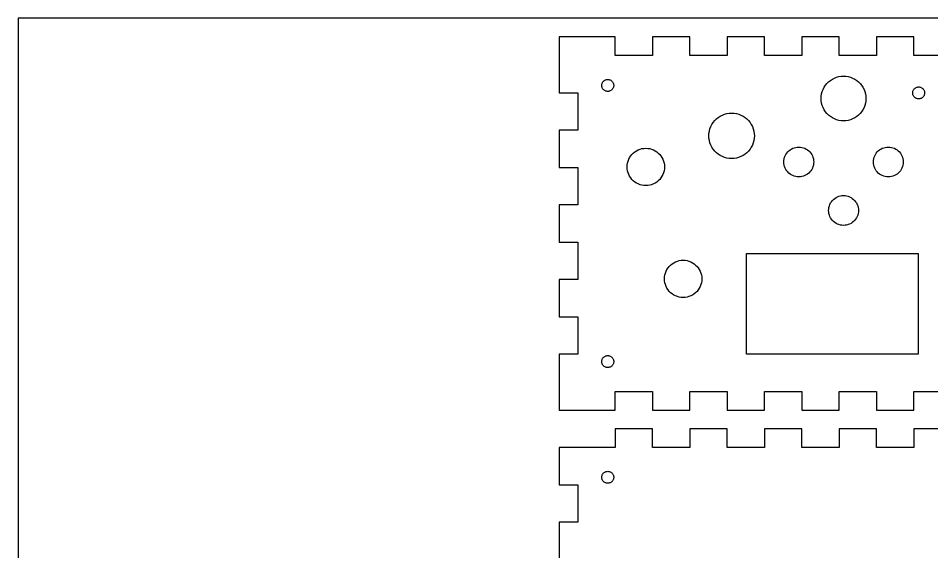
# Model space of a CAD drawing. Header units: millimetres. Extents: x 0 to 800, y 0 to 420.
# Drawn here: x 0 to 244.8, y 277 to 420 of the extents above; entities that cross this region are included whole.
import ezdxf

# ---------------------------------------------------------------- set-up
doc = ezdxf.new("R2010")
doc.units = ezdxf.units.MM
doc.header["$MEASUREMENT"] = 0
doc.layers.add('Sheet', color=18, linetype='Continuous', true_color=0x000000)

msp = doc.modelspace()

# ---------------------------------------------------------------- linework, layer by layer
at = {"color": 7, "true_color": 0xffffff}
for points in [[(250, 410), (240, 410), (240, 415), (230, 415), (230, 410), (220, 410), (220, 415), (210, 415), (210, 410), (200, 410), (200, 415), (190, 415), (190, 410), (180, 410), (180, 415), (170, 415), (170, 410), (160, 410), (160, 415), (145, 415), (145, 400), (150, 400), (150, 390), (145, 390), (145, 380), (150, 380), (150, 370), (145, 370), (145, 360), (150, 360), (150, 350), (145, 350), (145, 340), (150, 340), (150, 330), (145, 330), (145, 315), (160, 315), (160, 320), (170, 320), (170, 315), (180, 315), (180, 320), (190, 320), (190, 315), (200, 315), (200, 320), (210, 320), (210, 315), (220, 315), (220, 320), (230, 320), (230, 315), (240, 315), (240, 320), (250, 320)], [(250, 310), (240, 310), (240, 305), (230, 305), (230, 310), (220, 310), (220, 305), (210, 305), (210, 310), (200, 310), (200, 305), (190, 305), (190, 310), (180, 310), (180, 305), (170, 305), (170, 310), (160, 310), (160, 305), (145, 305), (145, 295), (150, 295), (150, 285), (145, 285), (145, 275)]]:
    msp.add_lwpolyline(points, dxfattribs=at)
for points in [[(216, 395.5), (215.72, 396.06), (215.49, 396.65), (215.33, 397.25), (215.23, 397.87), (215.2, 398.5), (215.23, 399.13), (215.33, 399.75), (215.49, 400.35), (215.72, 400.94), (216, 401.5), (216.35, 402.03), (216.74, 402.51), (217.19, 402.96), (217.67, 403.35), (218.2, 403.7), (218.76, 403.98), (219.35, 404.21), (219.95, 404.37), (220.57, 404.47), (221.2, 404.5), (221.83, 404.47), (222.45, 404.37), (223.05, 404.21), (223.64, 403.98), (224.2, 403.7), (224.73, 403.35), (225.21, 402.96), (225.66, 402.51), (226.05, 402.03), (226.4, 401.5), (226.68, 400.94), (226.91, 400.35), (227.07, 399.75), (227.17, 399.13), (227.2, 398.5), (227.17, 397.87), (227.07, 397.25), (226.91, 396.65), (226.68, 396.06), (226.4, 395.5), (226.05, 394.97), (225.66, 394.49), (225.21, 394.04), (224.73, 393.65), (224.2, 393.3), (223.64, 393.02), (223.05, 392.79), (222.45, 392.63), (221.83, 392.53), (221.2, 392.5), (220.57, 392.53), (219.95, 392.63), (219.35, 392.79), (218.76, 393.02), (218.2, 393.3), (217.67, 393.65), (217.19, 394.04), (216.74, 394.49), (216.35, 394.97)], [(156.61, 402.8), (156.71, 402.94), (156.81, 403.07), (156.93, 403.19), (157.06, 403.29), (157.2, 403.39), (157.35, 403.46), (157.51, 403.52), (157.67, 403.56), (157.83, 403.59), (158, 403.6), (158.17, 403.59), (158.33, 403.56), (158.49, 403.52), (158.65, 403.46), (158.8, 403.39), (158.94, 403.29), (159.07, 403.19), (159.19, 403.07), (159.29, 402.94), (159.39, 402.8), (159.46, 402.65), (159.52, 402.49), (159.56, 402.33), (159.59, 402.17), (159.6, 402), (159.59, 401.83), (159.56, 401.67), (159.52, 401.51), (159.46, 401.35), (159.39, 401.2), (159.29, 401.06), (159.19, 400.93), (159.07, 400.81), (158.94, 400.71), (158.8, 400.61), (158.65, 400.54), (158.49, 400.48), (158.33, 400.43), (158.17, 400.41), (158, 400.4), (157.83, 400.41), (157.67, 400.43), (157.51, 400.48), (157.35, 400.54), (157.2, 400.61), (157.06, 400.71), (156.93, 400.81), (156.81, 400.93), (156.71, 401.06), (156.61, 401.2), (156.54, 401.35), (156.48, 401.51), (156.43, 401.67), (156.41, 401.83), (156.4, 402), (156.41, 402.17), (156.43, 402.33), (156.48, 402.49), (156.54, 402.65)], [(241.33, 398.4), (241.17, 398.41), (241, 398.43), (240.84, 398.48), (240.68, 398.54), (240.53, 398.61), (240.39, 398.71), (240.26, 398.81), (240.14, 398.93), (240.04, 399.06), (239.95, 399.2), (239.87, 399.35), (239.81, 399.51), (239.77, 399.67), (239.74, 399.83), (239.73, 400), (239.74, 400.17), (239.77, 400.33), (239.81, 400.49), (239.87, 400.65), (239.95, 400.8), (240.04, 400.94), (240.14, 401.07), (240.26, 401.19), (240.39, 401.29), (240.53, 401.39), (240.68, 401.46), (240.84, 401.52), (241, 401.56), (241.17, 401.59), (241.33, 401.6), (241.5, 401.59), (241.67, 401.56), (241.83, 401.52), (241.98, 401.46), (242.13, 401.39), (242.27, 401.29), (242.4, 401.19), (242.52, 401.07), (242.63, 400.94), (242.72, 400.8), (242.8, 400.65), (242.86, 400.49), (242.9, 400.33), (242.92, 400.17), (242.93, 400), (242.92, 399.83), (242.9, 399.67), (242.85, 399.51), (242.79, 399.35), (242.72, 399.2), (242.63, 399.06), (242.52, 398.93), (242.4, 398.81), (242.27, 398.71), (242.13, 398.61), (241.98, 398.54), (241.83, 398.48), (241.67, 398.43), (241.5, 398.41)], [(195.73, 392.58), (196.14, 392.09), (196.48, 391.55), (196.77, 390.98), (197, 390.38), (197.17, 389.77), (197.27, 389.14), (197.3, 388.5), (197.27, 387.86), (197.17, 387.23), (197, 386.61), (196.77, 386.02), (196.48, 385.45), (196.13, 384.91), (195.73, 384.42), (195.28, 383.97), (194.79, 383.56), (194.25, 383.22), (193.68, 382.93), (193.08, 382.7), (192.47, 382.53), (191.84, 382.43), (191.2, 382.4), (190.56, 382.43), (189.93, 382.53), (189.31, 382.7), (188.72, 382.93), (188.15, 383.22), (187.61, 383.57), (187.12, 383.97), (186.67, 384.42), (186.26, 384.91), (185.92, 385.45), (185.63, 386.02), (185.4, 386.62), (185.23, 387.23), (185.13, 387.86), (185.1, 388.5), (185.13, 389.14), (185.23, 389.77), (185.4, 390.39), (185.63, 390.98), (185.92, 391.55), (186.27, 392.09), (186.67, 392.58), (187.12, 393.03), (187.61, 393.44), (188.15, 393.78), (188.72, 394.07), (189.32, 394.3), (189.93, 394.47), (190.56, 394.57), (191.2, 394.6), (191.84, 394.57), (192.47, 394.47), (193.09, 394.3), (193.68, 394.07), (194.25, 393.78), (194.79, 393.43), (195.28, 393.03)], [(166.17, 375.6), (165.7, 375.84), (165.26, 376.12), (164.85, 376.45), (164.48, 376.82), (164.15, 377.23), (163.87, 377.67), (163.63, 378.13), (163.44, 378.62), (163.31, 379.13), (163.23, 379.64), (163.2, 380.17), (163.23, 380.69), (163.31, 381.21), (163.44, 381.71), (163.63, 382.2), (163.87, 382.67), (164.16, 383.11), (164.48, 383.51), (164.85, 383.88), (165.26, 384.21), (165.7, 384.5), (166.17, 384.73), (166.66, 384.92), (167.16, 385.06), (167.68, 385.14), (168.2, 385.17), (168.72, 385.14), (169.24, 385.06), (169.75, 384.92), (170.23, 384.73), (170.7, 384.5), (171.14, 384.21), (171.55, 383.88), (171.92, 383.51), (172.25, 383.11), (172.53, 382.67), (172.77, 382.2), (172.96, 381.71), (173.09, 381.21), (173.17, 380.69), (173.2, 380.17), (173.17, 379.64), (173.09, 379.13), (172.96, 378.62), (172.77, 378.13), (172.53, 377.67), (172.24, 377.23), (171.92, 376.82), (171.55, 376.45), (171.14, 376.12), (170.7, 375.84), (170.23, 375.6), (169.74, 375.41), (169.24, 375.28), (168.72, 375.19), (168.2, 375.17), (167.68, 375.19), (167.16, 375.28), (166.65, 375.41)], [(213.11, 382.33), (213.18, 381.92), (213.2, 381.5), (213.18, 381.08), (213.11, 380.67), (213, 380.26), (212.85, 379.87), (212.66, 379.5), (212.44, 379.15), (212.17, 378.82), (211.88, 378.53), (211.55, 378.26), (211.2, 378.04), (210.83, 377.85), (210.44, 377.7), (210.03, 377.59), (209.62, 377.52), (209.2, 377.5), (208.78, 377.52), (208.37, 377.59), (207.96, 377.7), (207.57, 377.85), (207.2, 378.04), (206.85, 378.26), (206.52, 378.53), (206.23, 378.82), (205.96, 379.15), (205.74, 379.5), (205.55, 379.87), (205.4, 380.26), (205.29, 380.67), (205.22, 381.08), (205.2, 381.5), (205.22, 381.92), (205.29, 382.33), (205.4, 382.74), (205.55, 383.13), (205.74, 383.5), (205.96, 383.85), (206.23, 384.18), (206.52, 384.47), (206.85, 384.74), (207.2, 384.96), (207.57, 385.15), (207.96, 385.3), (208.37, 385.41), (208.78, 385.48), (209.2, 385.5), (209.62, 385.48), (210.03, 385.41), (210.44, 385.3), (210.83, 385.15), (211.2, 384.96), (211.55, 384.74), (211.88, 384.47), (212.17, 384.18), (212.44, 383.85), (212.66, 383.5), (212.85, 383.13), (213, 382.74)], [(235.55, 378.26), (235.2, 378.04), (234.83, 377.85), (234.44, 377.7), (234.03, 377.59), (233.62, 377.52), (233.2, 377.5), (232.78, 377.52), (232.37, 377.59), (231.96, 377.7), (231.57, 377.85), (231.2, 378.04), (230.85, 378.26), (230.52, 378.53), (230.23, 378.82), (229.96, 379.15), (229.74, 379.5), (229.55, 379.87), (229.4, 380.26), (229.29, 380.67), (229.22, 381.08), (229.2, 381.5), (229.22, 381.92), (229.29, 382.33), (229.4, 382.74), (229.55, 383.13), (229.74, 383.5), (229.96, 383.85), (230.23, 384.18), (230.52, 384.47), (230.85, 384.74), (231.2, 384.96), (231.57, 385.15), (231.96, 385.3), (232.37, 385.41), (232.78, 385.48), (233.2, 385.5), (233.62, 385.48), (234.03, 385.41), (234.44, 385.3), (234.83, 385.15), (235.2, 384.96), (235.55, 384.74), (235.88, 384.47), (236.17, 384.18), (236.44, 383.85), (236.66, 383.5), (236.85, 383.13), (237, 382.74), (237.11, 382.33), (237.18, 381.92), (237.2, 381.5), (237.18, 381.08), (237.11, 380.67), (237, 380.26), (236.85, 379.87), (236.66, 379.5), (236.44, 379.15), (236.17, 378.82), (235.88, 378.53)], [(223.55, 365.26), (223.2, 365.04), (222.83, 364.85), (222.44, 364.7), (222.03, 364.59), (221.62, 364.52), (221.2, 364.5), (220.78, 364.52), (220.37, 364.59), (219.96, 364.7), (219.57, 364.85), (219.2, 365.04), (218.85, 365.26), (218.52, 365.53), (218.23, 365.82), (217.96, 366.15), (217.74, 366.5), (217.55, 366.87), (217.4, 367.26), (217.29, 367.67), (217.22, 368.08), (217.2, 368.5), (217.22, 368.92), (217.29, 369.33), (217.4, 369.74), (217.55, 370.13), (217.74, 370.5), (217.96, 370.85), (218.23, 371.18), (218.52, 371.47), (218.85, 371.74), (219.2, 371.96), (219.57, 372.15), (219.96, 372.3), (220.37, 372.41), (220.78, 372.48), (221.2, 372.5), (221.62, 372.48), (222.03, 372.41), (222.44, 372.3), (222.83, 372.15), (223.2, 371.96), (223.55, 371.74), (223.88, 371.47), (224.17, 371.18), (224.44, 370.85), (224.66, 370.5), (224.85, 370.13), (225, 369.74), (225.11, 369.33), (225.18, 368.92), (225.2, 368.5), (225.18, 368.08), (225.11, 367.67), (225, 367.26), (224.85, 366.87), (224.66, 366.5), (224.44, 366.15), (224.17, 365.82), (223.88, 365.53)], [(176.17, 345.6), (175.7, 345.84), (175.26, 346.12), (174.85, 346.45), (174.48, 346.82), (174.15, 347.23), (173.87, 347.67), (173.63, 348.13), (173.44, 348.62), (173.31, 349.13), (173.23, 349.64), (173.2, 350.17), (173.23, 350.69), (173.31, 351.21), (173.44, 351.71), (173.63, 352.2), (173.87, 352.67), (174.16, 353.11), (174.48, 353.51), (174.85, 353.88), (175.26, 354.21), (175.7, 354.5), (176.17, 354.73), (176.66, 354.92), (177.16, 355.06), (177.68, 355.14), (178.2, 355.17), (178.72, 355.14), (179.24, 355.06), (179.75, 354.92), (180.23, 354.73), (180.7, 354.5), (181.14, 354.21), (181.55, 353.88), (181.92, 353.51), (182.25, 353.11), (182.53, 352.67), (182.77, 352.2), (182.96, 351.71), (183.09, 351.21), (183.17, 350.69), (183.2, 350.17), (183.17, 349.64), (183.09, 349.13), (182.96, 348.62), (182.77, 348.13), (182.53, 347.67), (182.24, 347.23), (181.92, 346.82), (181.55, 346.45), (181.14, 346.12), (180.7, 345.84), (180.23, 345.6), (179.74, 345.41), (179.24, 345.28), (178.72, 345.19), (178.2, 345.17), (177.68, 345.19), (177.16, 345.28), (176.65, 345.41)], [(241.2, 357), (241.2, 330), (195.2, 330), (195.2, 357)], [(156.61, 328.8), (156.71, 328.94), (156.81, 329.07), (156.93, 329.19), (157.06, 329.29), (157.2, 329.39), (157.35, 329.46), (157.51, 329.52), (157.67, 329.56), (157.83, 329.59), (158, 329.6), (158.17, 329.59), (158.33, 329.56), (158.49, 329.52), (158.65, 329.46), (158.8, 329.39), (158.94, 329.29), (159.07, 329.19), (159.19, 329.07), (159.29, 328.94), (159.39, 328.8), (159.46, 328.65), (159.52, 328.49), (159.56, 328.33), (159.59, 328.17), (159.6, 328), (159.59, 327.83), (159.56, 327.67), (159.52, 327.51), (159.46, 327.35), (159.39, 327.2), (159.29, 327.06), (159.19, 326.93), (159.07, 326.81), (158.94, 326.71), (158.8, 326.61), (158.65, 326.54), (158.49, 326.48), (158.33, 326.43), (158.17, 326.41), (158, 326.4), (157.83, 326.41), (157.67, 326.43), (157.51, 326.48), (157.35, 326.54), (157.2, 326.61), (157.06, 326.71), (156.93, 326.81), (156.81, 326.93), (156.71, 327.06), (156.61, 327.2), (156.54, 327.35), (156.48, 327.51), (156.43, 327.67), (156.41, 327.83), (156.4, 328), (156.41, 328.17), (156.43, 328.33), (156.48, 328.49), (156.54, 328.65)], [(157.06, 298.29), (157.2, 298.39), (157.35, 298.46), (157.51, 298.52), (157.67, 298.56), (157.83, 298.59), (158, 298.6), (158.17, 298.59), (158.33, 298.56), (158.49, 298.52), (158.65, 298.46), (158.8, 298.39), (158.94, 298.29), (159.07, 298.19), (159.19, 298.07), (159.29, 297.94), (159.39, 297.8), (159.46, 297.65), (159.52, 297.49), (159.56, 297.33), (159.59, 297.17), (159.6, 297), (159.59, 296.83), (159.56, 296.67), (159.52, 296.51), (159.46, 296.35), (159.39, 296.2), (159.29, 296.06), (159.19, 295.93), (159.07, 295.81), (158.94, 295.71), (158.8, 295.61), (158.65, 295.54), (158.49, 295.48), (158.33, 295.43), (158.17, 295.41), (158, 295.4), (157.83, 295.41), (157.67, 295.43), (157.51, 295.48), (157.35, 295.54), (157.2, 295.61), (157.06, 295.71), (156.93, 295.81), (156.81, 295.93), (156.71, 296.06), (156.61, 296.2), (156.54, 296.35), (156.48, 296.51), (156.43, 296.67), (156.41, 296.83), (156.4, 297), (156.41, 297.17), (156.43, 297.33), (156.48, 297.49), (156.54, 297.65), (156.61, 297.8), (156.71, 297.94), (156.81, 298.07), (156.93, 298.19)]]:
    msp.add_lwpolyline(points, close=True, dxfattribs=at)
at = {"layer": 'Sheet', "color": 18, "true_color": 0x000000}
msp.add_lwpolyline([(0, 0), (800, 0), (800, 420), (0, 420)], close=True, dxfattribs=at)

doc.saveas('drawing.dxf')
